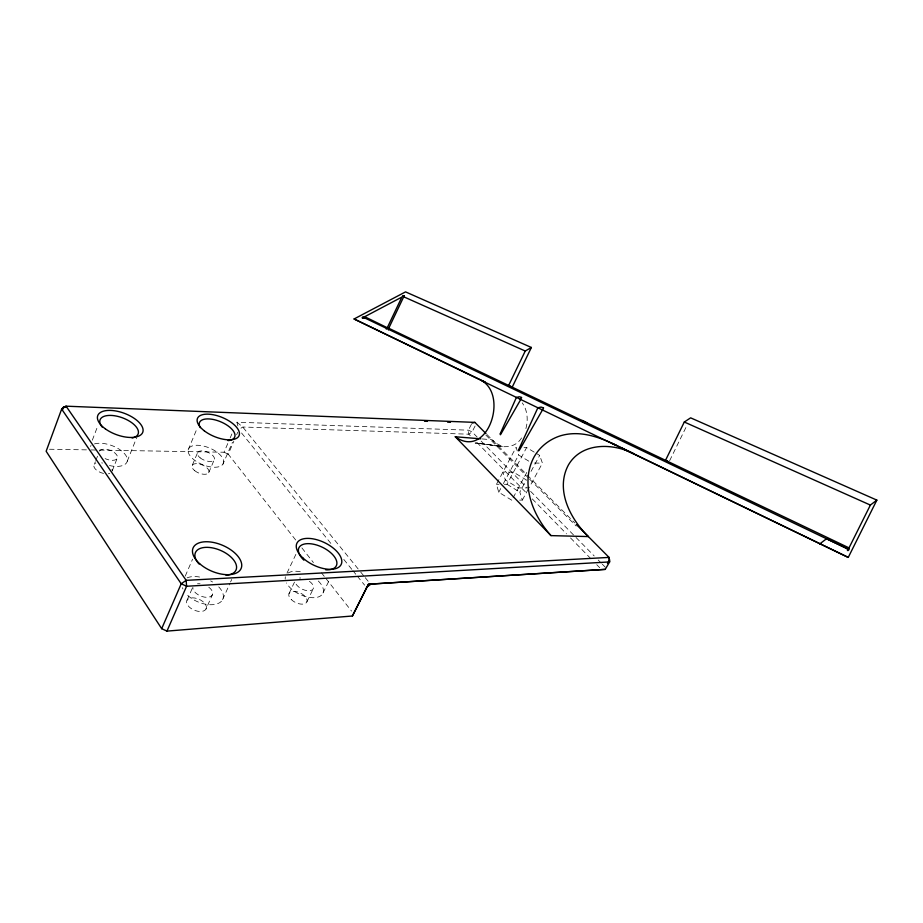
<?xml version="1.0" encoding="UTF-8"?>
<svg xmlns="http://www.w3.org/2000/svg" width="923" height="923" viewBox="0 0 923 923"><rect width="100%" height="100%" fill="white"/><g stroke="black" fill="none" stroke-linecap="round" stroke-linejoin="round"><path stroke-width="0.69" stroke-dasharray="4.62 3.46" d="M525.902 428.584C528.279 420 527.552 410.262 522.256 402.866M92.312 440.202L97.907 425.607M94.411 464.211L95.369 461.754M95.842 460.519L97.734 455.604M112.179 471.007L116.99 458.766M127.247 461.269L136.569 437.894M188.165 449.939L197.21 428.122M192.33 465.146L197.718 452.351M208.69 472.761L214.148 460M99.569 450.089L224.035 452.224L229.642 439.186M230.208 437.871L231.881 433.96M295.672 539.99L228.246 454.185L233.831 441.263M236.623 434.802L237.73 432.218M222.974 464.107A18.875 9.022 22.3 0 0 201.549 445.659A18.875 9.022 22.3 0 0 193.08 459.019A18.875 9.022 22.3 0 0 222.974 464.107L232.434 442.29M185.246 576.102L192.595 559.142M187.023 600.238L192.688 587.363M206.002 609.018A10.465 5.953 22.8 0 0 194.188 597.931A10.465 5.953 22.8 0 0 189.284 607.046A10.465 5.953 22.8 0 0 206.002 609.018L212.336 594.908M222.581 599.65L229.989 583.267M230.565 582.009L231.696 579.482M286.972 573.125L297.391 551.169M289.026 593.581L294.829 581.409M306.886 601.865L313.359 588.516M323.004 592.993L329.107 580.544M669.625 460.727L686.931 425.411M471.422 424.28L468.399 430.176L468.826 434.191L470.834 436.244M475.103 426.011L472.08 431.906L468.826 434.191L242.726 427.014L238.849 429.633M511.792 500.22L498.743 492.247L496.436 484.298L516.107 447.32L518.634 455.027L531.89 463.023M498.743 492.247L500.716 488.555M503.347 483.64L518.634 455.027M504.327 484.287L506.969 484.287L526.629 447.574L534.936 452.57M513.119 497.762L527.183 471.734M519.695 500.116L522.326 500.093L519.811 492.109L526.375 479.983L513.465 472.149L502.931 472.08L505.319 479.948L518.426 487.921L528.971 487.886L542.424 463.161L539.69 455.42L536.125 453.285M531.037 471.388L539.69 455.42M522.326 500.093L528.302 489.109M521.553 437.952C511.307 454.416 489.848 442.532 475.126 443.04L504.189 446.744M496.436 484.298L499.066 484.298M534.521 463.058L542.424 463.161M49.484 449.236L89.554 449.916M90.985 449.951L98.138 450.066M523.999 447.517L526.629 447.574M237.892 425.93L236.934 422.226L468.399 430.176L472.08 431.906L477.122 437.029M482.221 438.944L492.144 439.752L497.047 443.813L501.847 446.155L475.357 443.098M224.035 452.224L228.246 454.185M506.969 484.287L519.811 492.109M236.934 422.226L242.726 427.014L359.785 570.968M486.986 434.571L526.641 474.48M527.345 475.183L574.764 522.891M485.856 435.056L528.475 477.999M529.49 479.014L576.171 526.052M481.16 441.125L526.572 487.263M530.61 491.359L575.017 536.471M576.033 537.498L594.193 555.946M598.231 560.053L601.254 563.122M602.269 564.149L605.292 567.23M476.879 442.405L527.241 493.782M532.283 498.928L566.526 533.863M570.552 537.971L592.716 560.573M596.743 564.691L599.765 567.772M360.697 572.087L364.331 576.54M365.231 577.66L370.677 584.351M241.561 432.991L332.038 544.882M343.806 559.43L351.94 569.503M352.851 570.622L356.463 575.098M357.374 576.217L364.608 585.159M301.879 547.893L313.416 562.569M321.4 572.721L324.942 577.244M325.831 578.363L351.559 611.107M94.469 443.917A20.098 9.945 20 0 1 125.666 455.12A20.098 9.945 20 0 1 109.41 465.538M90.292 446.351A20.098 9.945 20 0 1 91.089 445.578M318.32 581.029A20.548 10.903 25.6 0 1 314.431 597.689A20.548 10.903 25.6 0 1 286.465 582.909M285.242 579.136A20.548 10.903 25.6 0 1 285.38 576.783M287.988 573.114A20.548 10.903 25.6 0 1 302.836 572.329M218.739 586.89A21.84 12.218 22.9 0 1 215.636 604.265A21.84 12.218 22.9 0 1 186.469 594.17M182.939 589.001A21.84 12.218 22.9 0 1 182.442 587.663M187.069 577.89A21.84 12.218 22.9 0 1 202.472 577.671M210.663 580.913A21.84 12.218 22.9 0 1 212.555 581.998M109.733 473.476A9.634 4.857 19.8 0 1 108.383 473.764M103.549 473.441A9.634 4.857 19.8 0 1 94.861 468.457A9.634 4.857 19.8 0 1 95.807 463.219M101.668 462.873A9.634 4.857 19.8 0 1 102.568 463.058M111.96 469.299A9.634 4.857 19.8 0 1 112.248 470.845M99.349 451.116A9.68 4.788 20 0 1 110.91 450.643A9.68 4.788 20 0 1 117.071 458.662A9.68 4.788 20 0 1 105.107 458.616M208.783 587.213A10.522 5.884 22.9 0 1 206.833 597.319A10.522 5.884 22.9 0 1 192.849 587.27M197.487 583.798A10.522 5.884 22.9 0 1 200.072 583.798M309.424 581.305A9.899 5.25 25.6 0 1 308.674 590.766A9.899 5.25 25.6 0 1 295.164 581.305M299.514 578.017A9.899 5.25 25.6 0 1 300.679 578.017M194.73 470.695A9.045 4.407 22.2 0 0 208.84 472.484A9.045 4.407 22.2 0 0 197.914 463.75A9.045 4.407 22.2 0 0 194.73 470.695M200.164 457.854A9.092 4.35 22.3 0 0 214.298 459.723A9.092 4.35 22.3 0 0 203.302 451.001A9.092 4.35 22.3 0 0 200.164 457.854M291.241 599.523A9.853 5.319 25.6 0 0 306.724 602.2A9.853 5.319 25.6 0 0 295.868 591.528A9.853 5.319 25.6 0 0 291.241 599.523"/><path stroke-width="1.38" d="M576.471 524.622L609.065 557.411L609.607 561.922L605.223 569.376L368.439 584.224L352.413 615.999L166.959 631.113L161.675 628.678L46.15 451.266L61.656 409.074L63.537 407.124L66.075 406.178L474.872 422.388L485.971 433.556M62.568 409.754L63.537 407.124L66.41 407.239M161.675 628.678L181.22 583.774L186.158 580.348L609.065 557.411L609.607 561.922L186.584 586.255L181.22 583.774L61.656 409.074L66.075 406.178L186.158 580.348L186.584 586.255L166.959 631.113M387.348 327.573L401.863 297.102L364.7 316.716L387.025 327.607M388.618 328.484L404.17 295.833M531.371 347.475L525.245 351.028L508.642 385.456L512.207 387.175L531.371 347.475L405.543 291.887L354.063 318.977L519.557 398.932M519.534 398.921L848.26 557.411L876.85 500.116L690.635 417.842L684.301 422.019L665.529 460.323L667.848 461.431M819.693 543.982L826.512 538.744L847.706 548.908A1.488 0.715 -63.2 0 0 847.683 550.546A1.488 0.715 -63.2 0 0 848.998 549.52A1.488 0.715 -63.2 0 0 849.022 547.881L870.377 505.077L876.85 500.116M352.413 615.999L368.439 584.224L605.223 569.376M607.484 563.503L609.665 559.788M364.008 317.916C362.439 319.508 362.785 315.597 362.139 317.904M388.456 329.961L388.929 328.692M366.419 587.397L370.677 584.351M386.968 327.7L386.252 329.073M543.462 407.874L541.086 407.089L537.855 407.793L518.968 448.982A22.879 16.649 88.6 0 0 518.749 449.593L518.714 449.686A10.614 7.684 88.8 0 0 518.541 450.239L518.738 450.897A4.177 3 89.2 0 0 518.98 450.632A11.099 7.972 89.5 0 0 519.303 450.216L519.361 450.136A23.617 16.879 89.9 0 0 519.718 449.628L543.566 408.058M583.509 422.376L583.913 421.465A1.258 0.808 -53.9 0 0 583.694 421.28M472.022 423.103L474.872 422.388M362.727 318.031L362.716 318.077A1.65 0.785 -11.2 0 0 363.812 317.824M550.985 535.617L588.355 536.575C570.149 518.761 555.035 489.663 568.464 464.88C581.79 442.094 613.391 442.867 634.216 454.024C611.695 443.144 586.659 428.087 560.653 435.737C549.566 439.175 539.955 446.697 534.163 456.77C519.891 483.075 532.363 514.965 550.985 535.617L455.281 436.764L480.802 438.829M424.557 421.246L427.43 421.361M447.574 422.146L450.447 422.261M525.245 351.028L402.428 296.214M684.301 422.019L870.377 505.077M520.722 399.509L500.624 434.502A3.854 2.734 89.6 0 1 500.404 434.756L500.185 434.237A9.08 6.461 89.4 0 1 500.37 433.637M520.526 399.417L521.657 397.605M484.529 381.995L482.002 380.807C508.596 396.521 486.998 459.816 455.281 436.764M354.063 318.977L485.325 382.11M388.733 328.242L849.022 547.881M388.802 328.576L387.083 327.757M364.147 317.674L847.706 548.908M587.236 422.976L581.905 420.426A1.258 0.785 -63.4 0 1 582.171 420.6M612.261 443.421L616.241 445.348M621.421 447.851L848.26 557.411M402.497 296.248L402.578 296.283A1.396 0.646 -10.3 0 1 404.216 295.787M521.426 397.317L519.234 396.763L516.395 397.421L500.589 432.933A19.683 14.099 89.2 0 0 500.358 433.625M582.136 420.634L582.586 421.949M200.279 427.661A19.048 8.757 22.5 0 1 209.29 418.938A19.048 8.757 22.5 0 1 232.342 429.691A19.048 8.757 22.5 0 1 228.016 440.606M303.886 560.157A20.756 10.603 25.6 0 1 305.813 543.785A20.756 10.603 25.6 0 1 334.103 556.304A20.756 10.603 25.6 0 1 325.738 569.814M102.188 427.084A20.294 9.657 20.3 0 1 108.499 415.454A20.294 9.657 20.3 0 1 134.389 424.892A20.294 9.657 20.3 0 1 132.116 437.987M198.964 563.953A22.083 11.895 23.1 0 1 204.064 547.489A22.083 11.895 23.1 0 1 233.473 559.753A22.083 11.895 23.1 0 1 225.939 575.202M363.189 316.924A1.419 0.669 -11.1 0 1 364.573 316.624M585.367 423.196A1.258 0.992 -63.4 0 1 585.447 422.123M583.186 422.388A1.258 0.992 -66.6 0 1 582.759 422.169M204.295 430.822A22.533 10.326 22.5 0 0 239.045 435.714A22.533 10.326 22.5 0 0 211.471 414.45A22.533 10.326 22.5 0 0 204.295 430.822M105.337 428.849A24.01 11.388 20.3 0 0 142.707 432.402A24.01 11.388 20.3 0 0 112.687 410.55A24.01 11.388 20.3 0 0 105.337 428.849M302.756 557.815A24.552 12.495 25.6 0 0 340.991 564.818A24.552 12.495 25.6 0 0 313.37 538.917A24.552 12.495 25.6 0 0 302.756 557.815M199.576 563.618A26.132 14.03 23.1 0 0 240.88 568.983A26.132 14.03 23.1 0 0 210.825 542.032A26.132 14.03 23.1 0 0 199.576 563.618"/></g></svg>
